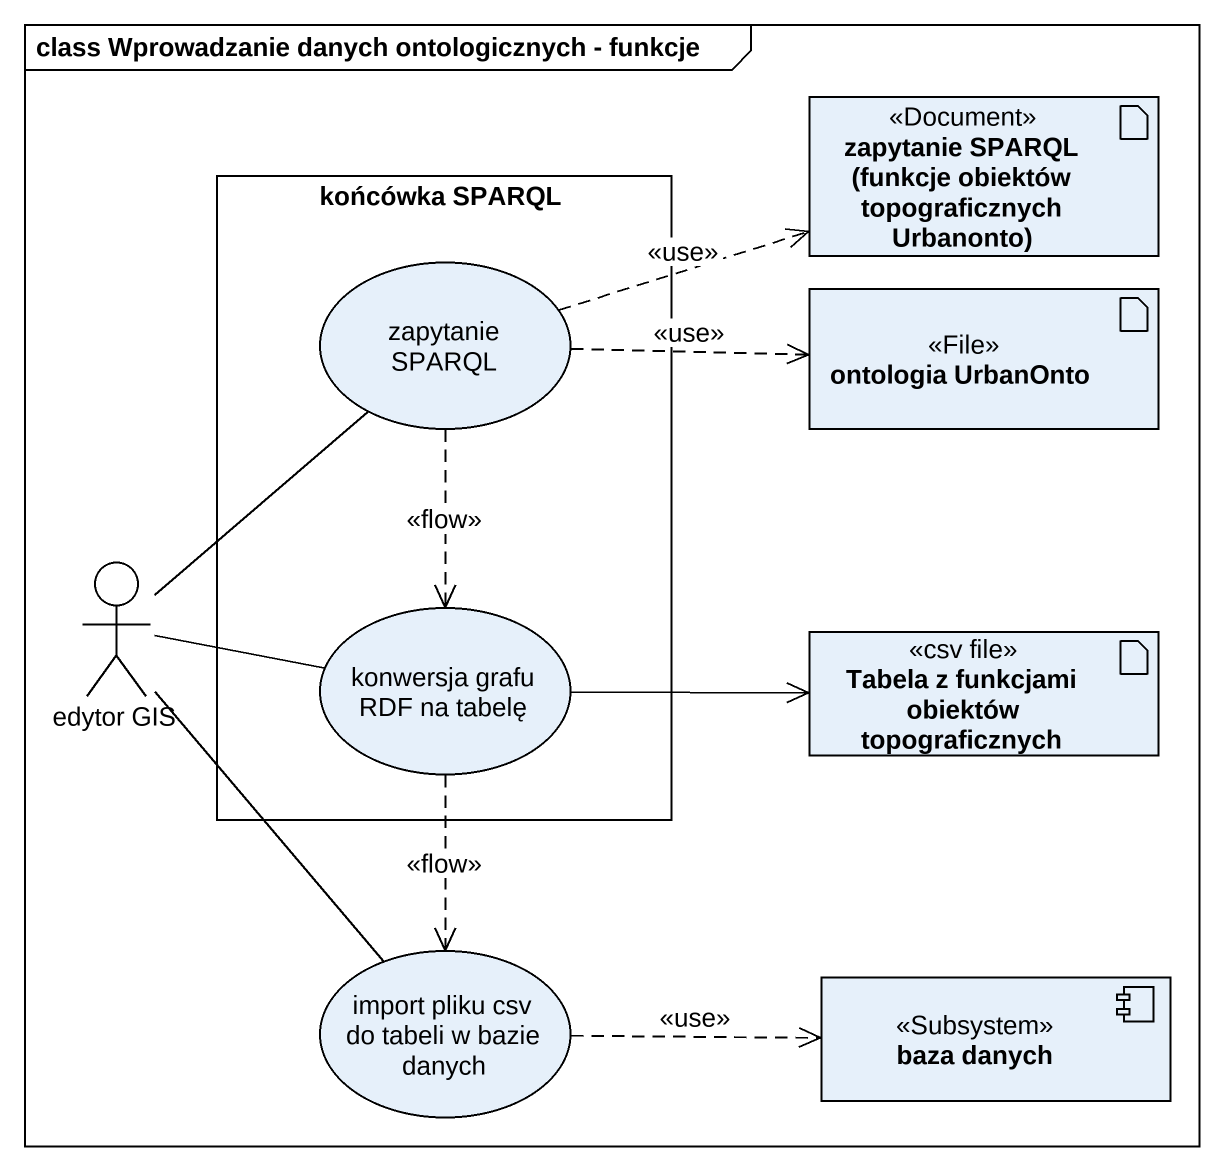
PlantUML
@startuml
mainframe class Wprowadzanie danych ontologicznych - funkcje
artifact "zapytanie SPARQL (funkcje obiektów topograficznych Urbanonto)" as zapytanie_SPARQL_funkcje <<Document>>
rectangle "końcówka SPARQL" as końcówka_SPARQL {
  usecase "zapytanie SPARQL" as zapytanie_SPARQL
  usecase "konwersja grafu RDF na tabelę" as konwersja_grafu_RDF_na
}
artifact "ontologia UrbanOnto" as ontologia_UrbanOnto <<File>>
actor "edytor GIS" as edytor_GIS
artifact "Tabela z funkcjami obiektów topograficznych" as Tabela_z_funkcjami_obiektów <<csv file>>
usecase "import pliku csv do tabeli w bazie danych" as import_pliku_csv_do_tabeli
component "baza danych" as baza_danych <<Subsystem>>
zapytanie_SPARQL .right.> zapytanie_SPARQL_funkcje : <<use>>
zapytanie_SPARQL .right.> ontologia_UrbanOnto : <<use>>
zapytanie_SPARQL ..> konwersja_grafu_RDF_na : <<flow>>
edytor_GIS -up- zapytanie_SPARQL
edytor_GIS -right- konwersja_grafu_RDF_na
edytor_GIS -- import_pliku_csv_do_tabeli
konwersja_grafu_RDF_na -right-> Tabela_z_funkcjami_obiektów
konwersja_grafu_RDF_na ..> import_pliku_csv_do_tabeli : <<flow>>
import_pliku_csv_do_tabeli .right.> baza_danych : <<use>>
@enduml
